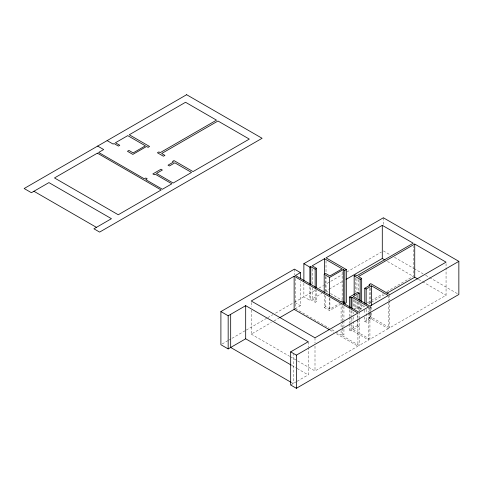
<?xml version="1.0" encoding="UTF-8"?>
<svg xmlns="http://www.w3.org/2000/svg" width="483" height="483" viewBox="0 0 483 483"><rect width="100%" height="100%" fill="white"/><g stroke="black" fill="none" stroke-linecap="round" stroke-linejoin="round"><path stroke-width="0.36" stroke-dasharray="2.42 1.81" d="M222.198 343.962L228.054 340.581M228.707 340.207L231.309 338.704M231.961 338.329L245.624 330.444M246.27 330.064L267.093 318.049M267.739 317.669L272.943 314.668M275.545 313.165L293.115 303.022M294.413 302.273L316.256 289.661M318.865 288.158L322.771 285.9M323.423 285.525L342.326 274.61M346.885 271.977L381.425 252.035M251.232 310.038L251.232 334.133L271.386 322.499M273.988 320.996L279.192 317.995M295.391 278.516L295.391 308.643L300.42 305.739L300.42 281.637M303.873 283.255L303.873 296.81L309.881 300.275L310.792 299.75L315.158 302.273L316.54 301.477L316.54 290.18M312.175 287.657L312.175 298.953L321.913 293.332M326.019 276.65L326.019 290.959L328.603 289.468M329.249 289.094L342.187 281.625M324.202 294.684L324.202 307.484L325.669 306.639L329.901 309.078L339.567 303.499M324.202 307.484L329.593 310.599L340.69 304.187M354.16 308.957L355.651 308.1L356.943 308.848L363.415 305.111M367.297 302.871L370.533 301M371.179 300.625L383.478 293.531M386.714 291.66L413.243 276.342L413.243 246.221M358.434 302.177L358.434 309.706L364.906 305.968M368.789 303.729L370.727 302.606M371.373 302.237L384.317 294.763M369.229 313.135L369.229 317.651L370.733 316.788L389.775 327.782L446.057 295.288L446.057 263.658M335.866 332.008L341.089 335.027L342.538 334.188L343.938 335.003L343.938 327.468M349.607 324.099L349.607 330.124L357.728 325.433L359.117 326.236L353.26 329.617L353.26 322.089M364.78 316.842L364.78 321.364L370.22 318.225L370.22 313.702M368.607 312.893L368.607 340.002L359.159 345.46L342.495 335.836L343.938 335.003M349.607 330.124L351.002 330.927L351.944 330.378L368.607 340.002M364.78 321.364L366.168 322.167L371.614 319.028L388.278 328.645L388.278 301.537M290.675 384.999L296.441 381.667M297.093 381.292L308.19 374.886L308.19 347.778M290.277 356.677L315.001 370.95L357.909 346.178L357.909 313.044M353.26 329.617L369.93 339.241L388.278 328.645M383.381 250.906L390.536 255.042M394.442 257.294L413.309 268.186M413.961 268.56L423.066 273.819M425.668 275.322L428.922 277.2M429.574 277.574L458.198 294.105M387.444 261.454L413.243 276.342M418.646 279.464L421.907 281.348M422.559 281.728L446.057 295.288M326.019 290.959L329.823 293.157M330.457 293.525L341.879 300.118M358.434 309.706L359.726 310.454M369.229 317.651L370.22 318.225M312.175 298.953L316.54 301.477M295.016 302.618L300.42 305.739M295.391 308.643L329.34 328.241M331.948 329.75L335.214 331.634M329.931 330.022L333.838 332.28M336.44 333.783L357.909 346.178M251.232 334.133L289.625 356.303M291.913 365.486L296.465 368.118M297.117 368.493L308.19 374.886M291.877 382.796L293.181 383.55L293.181 354.178M389.775 294.648L389.775 299.919M389.775 300.674L389.775 327.782M388.278 295.511L388.278 300.782M383.381 217.773L383.381 224.553M371.614 306.977L371.614 309.989M371.614 313.002L371.614 319.028M370.733 306.995L370.733 310.762M370.733 311.517L370.733 316.788M370.22 288.097L370.22 304.664M370.22 305.419L370.22 310.69M369.93 306.107L369.93 311.378M369.93 312.133L369.93 339.241M369.229 288.279L369.229 304.097M369.229 307.858L369.229 312.38M368.607 306.868L368.607 312.139M366.168 309.368L366.168 322.167M364.78 310.068L364.78 313.835M361.664 304.042L361.664 309.313M360.179 303.396L360.179 310.171M359.117 302.141L359.117 311.179M359.117 311.927L359.159 318.345M359.159 319.1L359.159 345.46M358.434 279.585L358.434 291.635M357.728 295.312L357.728 298.325M357.728 302.086L357.728 310.376M357.728 314.892L357.728 318.659M357.728 319.408L357.728 325.433M356.943 278.727L356.943 291.527M356.943 295.294L356.943 297.552M356.943 301.314L356.943 308.848M355.651 277.979L355.651 292.281M355.651 300.565L355.651 308.1M354.16 299.919L354.16 308.202M353.26 299.496L353.26 307.78M353.26 312.296L353.26 313.805M353.26 316.818L353.26 321.334M351.944 310.798L351.944 315.321M351.944 318.333L351.944 322.095M351.944 325.107L351.944 330.378M351.002 310.593L351.002 315.864M351.002 316.619L351.002 322.644M351.002 323.393L351.002 330.927M349.607 309.79L349.607 316.564M349.607 317.319L349.607 323.344M343.938 306.385L343.938 319.939M343.938 320.694L343.938 326.719M342.538 305.576L342.495 320.772M342.538 321.388L342.495 327.552M342.538 328.162L342.495 335.836M342.145 271.887L342.145 299.75M341.089 302.642L341.089 321.467M341.089 324.479L341.089 327.492M341.089 330.505L341.089 335.027M329.901 298.536L329.901 309.078M329.593 297.794L329.593 310.599M326.019 260.838L326.019 272.883M325.669 276.517L325.669 291.575M325.669 296.097L325.669 306.639M315.158 289.468L315.158 302.273M315.001 337.816L315.001 343.087M315.001 346.1L315.001 370.95M312.175 268.832L312.175 284.644M310.792 287.699L310.792 299.75M309.881 286.721L309.881 300.275M308.19 341.753L308.19 347.023M294.413 269.134L294.413 275.159M251.232 302.509L251.232 307.025"/><path stroke-width="0.72" d="M291.261 365.112L245.684 338.8L228.169 348.913L220.9 344.717L220.9 311.577L294.413 269.134L300.42 272.605L300.42 278.631M303.873 280.997L303.873 263.676L383.381 217.773L458.85 261.345L458.85 294.479L296.369 388.29L290.675 384.999L290.675 351.865L308.19 341.753L245.684 305.667L228.169 315.779L220.9 311.577M294.141 276.228L251.232 301L315.001 337.816L357.909 313.044L294.141 276.228L294.141 309.361L329.279 329.647M300.42 272.605L295.391 275.503L341.089 301.887L342.538 301.054L343.938 301.869L343.938 304.127M303.873 263.676L309.881 267.141L310.792 266.616L315.158 269.14L316.54 268.337L316.54 287.916M324.202 292.426L324.202 274.35L325.669 273.505L329.901 275.944L342.145 268.874L324.51 258.695L312.175 265.819L316.54 268.337M354.16 294.648L354.16 275.823L355.651 274.966L356.943 275.715L413.243 243.209L382.288 225.338L326.019 257.825L346.323 269.544L346.323 302.678L344.814 303.553L343.805 302.974M324.202 274.35L329.593 277.459L343.304 269.544L344.814 270.42L346.323 269.544M279.838 317.621L294.141 309.361M346.07 279.385L382.288 258.471L384.866 259.963M369.229 286.021L369.229 284.517L370.733 283.648L389.775 294.648L446.057 262.154L414.728 244.066L358.434 276.572L361.664 278.437L361.664 301.784M354.16 275.823L360.179 279.295L361.664 278.437M349.607 307.532L349.607 296.985L357.728 292.3L359.117 293.103L359.117 299.883M364.78 303.288L364.78 288.23L370.22 285.085L369.229 284.517M343.938 301.869L342.495 302.702L359.159 312.32L368.607 306.868L351.944 297.244L351.002 297.794L349.607 296.985M359.117 293.103L353.26 296.484L369.93 306.107L388.278 295.511L371.614 285.888L366.168 289.033L364.78 288.23M386.907 293.266L414.728 277.206L417.994 279.089M290.675 351.865L296.369 355.15L458.85 261.345M107.123 140.619L113.131 144.085L114.042 143.554L118.407 146.077L119.79 145.28L115.425 142.757L127.76 135.638L145.395 145.818L133.151 152.888L128.919 150.442L127.452 151.294L132.843 154.403L146.554 146.488L148.064 147.357L149.573 146.488L129.269 134.763L185.538 102.281L216.493 120.152L160.193 152.652L158.901 151.904L157.41 152.761L163.429 156.238L164.914 155.375L161.684 153.509L217.978 121.01L249.306 139.092L193.025 171.586L173.983 160.591L172.479 161.455L173.469 162.028L168.03 165.168L169.418 165.971L174.864 162.831L191.528 172.455L173.18 183.045L156.516 173.427L162.366 170.046L160.978 169.237L152.857 173.928L154.252 174.731L155.194 174.188L171.857 183.806L162.409 189.264L145.745 179.64L147.194 178.807L145.788 177.998L144.339 178.831L98.641 152.447L103.67 149.543L97.663 146.077M33.931 191.268L96.431 227.354M291.225 382.421L230.675 347.464L230.675 314.33M414.728 244.066L414.728 277.206M382.288 225.338L382.288 258.471M371.614 285.888L371.614 305.467M366.168 289.033L366.168 304.091M360.179 279.295L360.179 301.132M351.944 297.244L351.944 308.54M351.002 297.794L351.002 307.58M344.814 270.42L344.814 303.553M343.304 269.544L343.304 301.929M329.593 277.459L329.593 295.536M324.51 258.695L324.51 274.507M315.158 269.14L315.158 287.965M310.792 266.616L310.792 284.686M309.881 267.141L309.881 284.463M296.369 355.15L296.369 388.29M245.684 305.667L245.684 338.8M228.169 315.779L228.169 348.913M186.631 94.71L24.15 188.521L31.419 192.717L48.934 182.604L111.44 218.69L93.925 228.803L99.619 232.094L262.1 138.283L186.631 94.71M97.391 153.165L54.482 177.943L118.25 214.76L161.159 189.982L97.391 153.165"/></g></svg>
